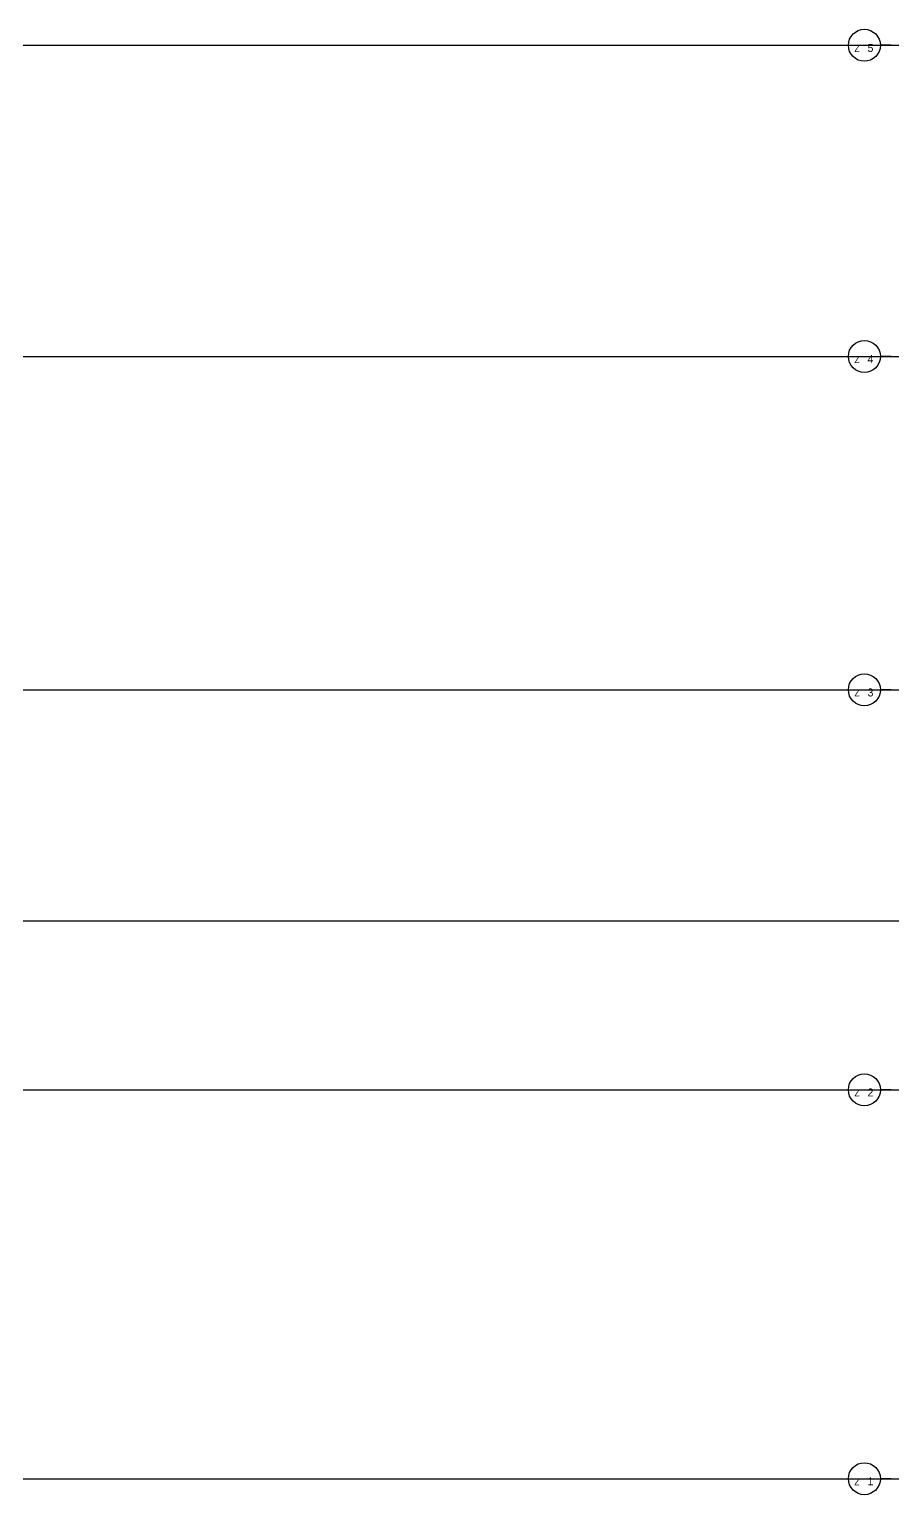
# Model space of a CAD drawing. Header units: millimetres. Extents: x -56316 to 123720, y -36837 to 55569.
# Drawn here: x 53077 to 72499, y -360 to 32610 of the extents above; entities that cross this region are included whole.
import ezdxf

# ---------------------------------------------------------------- set-up
doc = ezdxf.new("R2010")
doc.units = ezdxf.units.MM
doc.header["$LTSCALE"] = 60
doc.layers.add('cen', color=1, linetype='Continuous')
doc.layers.add('NOPLOT-DIM', color=191, linetype='Continuous', plot=False)
doc.styles.add('Gdim', font='Dotum.ttf')

msp = doc.modelspace()

# ---------------------------------------------------------------- linework, layer by layer
at = {"layer": 'cen'}
for p, q in [((-3065.7, 32250), (102021, 32250)), ((-3065.7, 25250), (102021, 25250)), ((-3065.7, 17750), (102021, 17750)), ((-3065.7, 12550), (102021, 12550)), ((-3065.7, 8750), (102021, 8750)), ((-3065.7, 0), (102021, 0))]:
    msp.add_line(p, q, dxfattribs=at)
at = {"layer": 'NOPLOT-DIM', "elevation": 0}
for points in [[(72461.6, 32250), (72221.6, 32250, -1), (71501.6, 32250, -1), (72221.6, 32250, 0)], [(72461.6, 25250), (72221.6, 25250, -1), (71501.6, 25250, -1), (72221.6, 25250, 0)], [(72461.6, 17750), (72221.6, 17750, -1), (71501.6, 17750, -1), (72221.6, 17750, 0)], [(72461.6, 8750), (72221.6, 8750, -1), (71501.6, 8750, -1), (72221.6, 8750, 0)], [(72461.6, 0), (72221.6, 0, -1), (71501.6, 0, -1), (72221.6, 0, 0)]]:
    msp.add_lwpolyline(points, format="xyb", dxfattribs=at)

# ---------------------------------------------------------------- texts
at = {"layer": 'NOPLOT-DIM', "style": 'Gdim'}
for s, height, p in [('Z', 150, (71634.5, 32100.2, 0)), ('5', 180, (71933.6, 32100.2, 0)), ('Z', 150, (71634.5, 25100.2, 0)), ('4', 180, (71933.6, 25100.2, 0)), ('Z', 150, (71634.5, 17600.2, 0)), ('3', 180, (71933.6, 17600.2, 0)), ('Z', 150, (71634.5, 8600.2, 0)), ('2', 180, (71933.6, 8600.2, 0)), ('Z', 150, (71634.5, -149.8, 0)), ('1', 180, (71933.6, -149.8, 0))]:
    msp.add_text(s, height=height, dxfattribs=at).set_placement(p)

doc.saveas('drawing.dxf')
